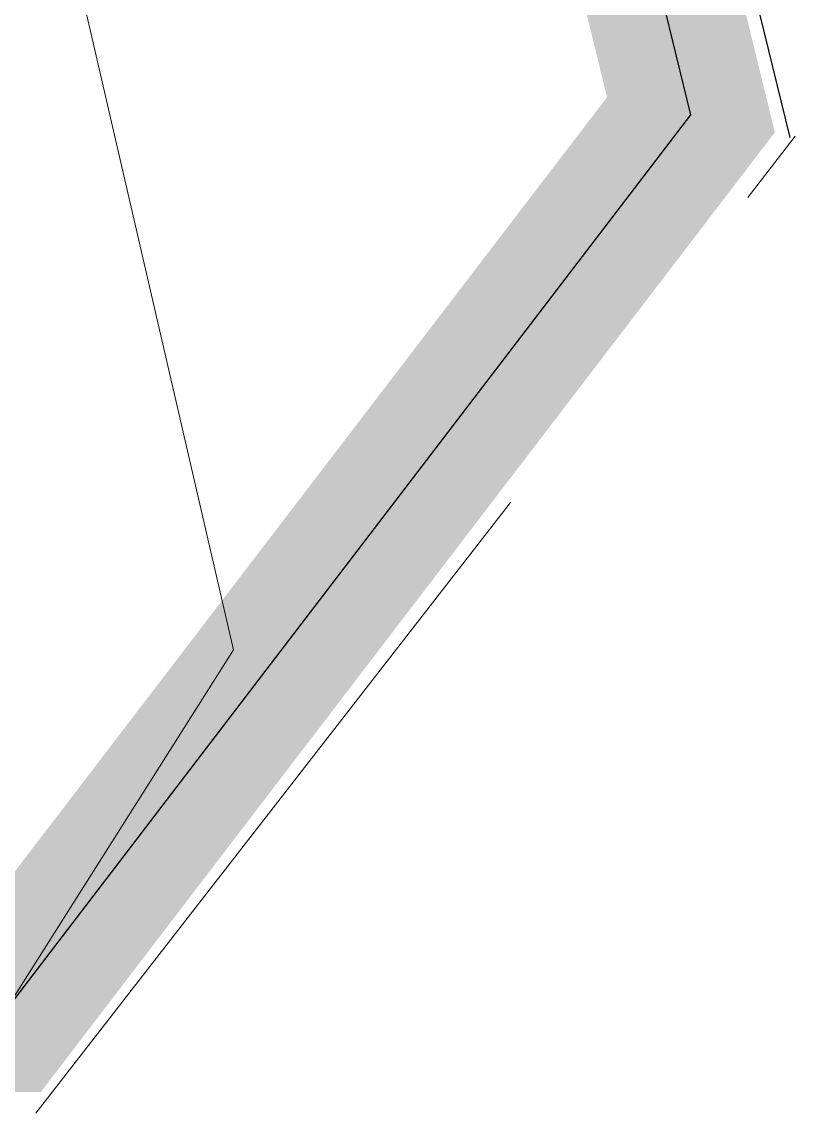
# Model space of a CAD drawing. Header units: metres. Extents: x -8 to 247, y -4 to 148.
# Drawn here: x 244.337 to 246.837, y 38.096 to 41.624 of the extents above; entities that cross this region are included whole.
import ezdxf

# ---------------------------------------------------------------- set-up
doc = ezdxf.new("R2010")
doc.units = ezdxf.units.M
doc.header["$LTSCALE"] = 5
doc.linetypes.add('DISCONTINU', pattern=[0.75, 0.5, -0.25])
doc.layers.add('800 Espace-vert', color=8, linetype='Continuous', lineweight=5)
doc.layers.add('_contour jardin', color=3, linetype='Continuous')
doc.layers.add('limite de propriété', color=7, linetype='Continuous')

msp = doc.modelspace()

# ---------------------------------------------------------------- linework, layer by layer
at = {"layer": '800 Espace-vert', "color": 8, "linetype": 'DISCONTINU'}
msp.add_line((244.3819, 38.0961), (246.8369, 41.2542), dxfattribs=at)
at = {"layer": '800 Espace-vert', "color": 8}
msp.add_lwpolyline([(208.3676, 38.3776), (244.2749, 38.4149), (245.0213, 39.5937), (243.543, 45.9832), (241.2213, 55.1782), (239.6511, 60.6618), (235.4562, 73.6423)], dxfattribs=at)
at = {"layer": '_contour jardin', "color": 8}
msp.add_lwpolyline([(188.3267, 114.1939), (183.1662, 71.9495), (209.1912, 71.9494), (209.1912, 69.1495), (214.5066, 69.1495), (214.5066, 64.7429), (213.3441, 64.7429), (213.3441, 56.4429), (213.5441, 56.4429), (213.5441, 55.6429), (208.3412, 55.6429), (208.3592, 38.3776), (244.2749, 38.4149), (246.4999, 41.3239), (225.8336, 125.7485), (214.4081, 124.7541), (212.7019, 110.8585)], close=True, dxfattribs=at)
at = {"layer": 'limite de propriété', "color": 8, "linetype": 'DISCONTINU'}
for p, q in [((226.0949, 125.881), (246.8197, 41.25)), ((174.1912, 38.0995), (244.3845, 38.0995))]:
    msp.add_line(p, q, dxfattribs=at)
at = {"layer": 'limite de propriété', "color": 8, "const_width": 0.5, "flags": 128}
msp.add_lwpolyline([(208.3676, 38.3776), (244.2749, 38.4149), (246.4999, 41.3239), (233.2536, 95.4034)], dxfattribs=at)

doc.saveas('drawing.dxf')
